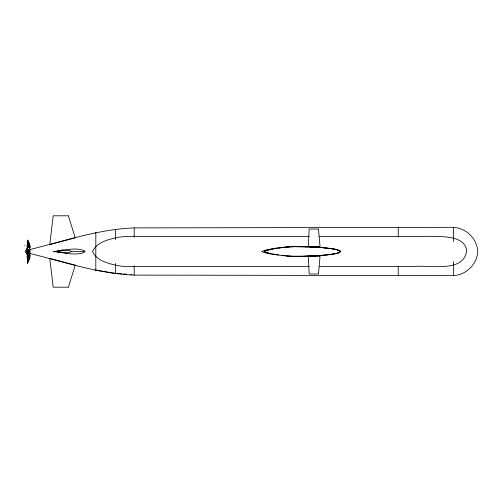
<?xml version="1.0" encoding="UTF-8"?>
<svg xmlns="http://www.w3.org/2000/svg" width="503" height="503" viewBox="0 0 503 503"><rect width="100%" height="100%" fill="white"/><g stroke="black" fill="none" stroke-linecap="round" stroke-linejoin="round"><path stroke-width="0.75" d="M29.62 254.443L29.256 253.474M27.634 240.063L27.502 242.974M27.426 241.377L27.489 242.811M313.187 246.514L308.352 246.508L309.15 229.022L318.066 229.022M27.426 247.841L27.571 249.545M27.627 259.039L27.659 263.409L27.432 262.17M29.633 256.184L29.602 256.561M27.627 256.021L27.634 259.994M27.546 247.187L27.602 249.739M27.401 242.534L27.476 243.257L27.439 242.446M318.493 273.984L320.027 256.492M27.502 257.561L27.426 259.045M27.439 241.189L27.671 240.17L28.149 242M27.024 249.431L27.52 247.325L27.313 248.639M27.495 260.661L27.395 262.006M27.696 259.755L27.634 260.152M27.42 248.734L27.313 249.444M27.407 248.438L27.307 249.488M27.275 249.689L27.508 251.531M27.502 247.709L27.558 247.357M27.225 249.545L27.043 250.444M27.684 259.888L27.81 259.252M27.916 258.712L27.835 259.133M30.004 253.493C64.453 261.975 98.437 273.714 134.194 275.103L453.492 275.625C466.268 274.965 477.045 264.282 477.781 251.5C477.045 238.692 466.256 228.079 453.492 227.325L134.194 227.897C98.437 229.286 64.453 241.025 30.004 249.507M27.52 250.922L27.42 251.387M29.337 258.272L29.231 258.737M27.131 249.425L27.237 248.972M27.407 251.198L27.432 250.871M29.432 252.091L29.231 252.77L29.149 252.462M29.47 258.617L29.231 259.252M55.758 251.475C60.391 251.293 67.823 248.778 71.445 251.55C66.842 254.405 58.901 251.041 53.463 251.55C63.491 252.317 74.714 256.216 84.485 252.255A0.748 0.723 -90 0 0 84.63 252.072L84.705 251.921A6.256 6.042 90 0 0 84.875 251.5A6.237 6.023 -90 0 0 84.705 251.079L84.655 250.972A0.742 0.717 -90 0 0 84.485 250.746C75.343 246.929 63.252 250.632 53.463 251.55M28.904 251.77L28.64 251.475M28.218 251.431L28.401 251.154L27.86 251.626M28.149 251.531L27.916 251.833M28.325 252.758L28.287 252.638A4.533 1.019 43.2 0 1 28.401 252.764L28.784 253.091M27.948 251.789L27.961 251.777A3.703 1.138 -54.6 0 0 27.696 252.179M27.703 258.228L27.502 257.039A4.867 1.113 75.6 0 0 28.118 256.668M27.483 257.115L27.608 257.505M28.42 250.909L27.86 250.67M27.854 253.223L28.225 253.235M28.017 252.751L28.495 252.405M25.741 250.274L25.15 251.5L25.741 252.726M339.047 252.556C341.814 250.048 339.267 253.292 337.312 253.204M338.903 252.669L336.57 253.399A25.936 25.936 0 0 1 334.332 253.908L330.729 254.443M337.255 253.216L330.88 254.424M267.577 250.205L264.811 251.135A2.54 2.54 0 0 0 264.339 251.399L264.327 251.575A2.421 2.421 0 0 0 264.817 251.852L268.451 253.022M267.684 250.173L264.314 251.355L266.873 252.594M269.935 249.614L269.621 249.689A42.177 42.177 0 0 0 268.709 249.909L267.785 250.154L271.482 249.293M270.928 249.4L271.783 249.23M271.601 249.255L275.575 248.52M271.859 249.218L272.242 249.142M275.323 248.576L280.234 247.816M275.908 248.469L276.241 248.413M278.901 248.004L279.234 247.954M279.341 247.954L279.662 247.91M331.263 254.367L334.954 253.808A27.533 27.533 0 0 0 336.746 253.405L339.846 252.299L340.625 251.5L339.871 250.701L337.463 249.79A28.413 28.413 0 0 0 335.023 249.199L330.66 248.551M281.359 247.683L280.102 247.847M331.213 254.373L326.988 254.895M281.007 247.728L280.661 247.772M329.534 254.6L330.66 254.449L330.087 254.524M281.234 247.677L283.239 247.432M329.849 254.556L329.119 254.65M321.518 255.405L328.868 254.681M283.076 247.47L283.906 247.35M283.723 247.394L284.673 247.287M327.956 254.788L325.29 255.078M284.572 247.275L284.956 247.256M284.905 247.243L285.679 247.18M285.578 247.168L287.923 246.948M57.688 250.381L59.109 250.243M285.83 247.162L286.44 247.105M286.917 247.036L287.251 247.004M324.856 255.103L324.36 255.153M287.408 247.011L288.929 246.86M324.196 255.166L302.485 256.335L288.515 256.216L272.343 254.311L265.421 252.896L261.573 251.506L266.521 249.834L276.122 248.086L286.534 246.91L294.595 246.671M325.02 255.103L323.901 255.203M288.257 246.916L288.59 246.885M322.423 255.317L322.046 255.348M288.64 246.904L289.596 246.81M321.857 255.367L319.348 255.568M289.024 246.872L290.558 246.772M319.889 255.53L320.663 255.455M319.826 255.518L318.808 255.606M318.267 255.643L318.946 255.574M317.179 255.706L318.487 255.606M317.777 255.656L318.254 255.625M61.159 250.085L63.548 250.004M317.286 255.681L315.01 255.832M290.269 246.766L291.099 246.74A40.932 40.932 0 0 1 292.161 246.696L293.186 246.677M315.463 255.788L314.469 255.864M314.897 255.82L313.929 255.889M290.602 246.74L293.84 246.646M314.318 255.851L313.382 255.92M312.772 255.926L311.759 255.996M312.3 255.97L313.099 255.914M311.212 256.021L312.111 255.958M310.672 256.04L311.42 255.989M310.691 256.021L307.32 256.14M310.313 256.033L307.792 256.128M306.824 256.153L307.421 256.159M306.88 256.178L302.529 256.272M306.333 256.19L304.164 256.241M303.076 256.266L303.617 256.253M301.448 256.291L302.705 256.247M299.637 256.291L301.743 256.26M300.36 256.304L292.161 256.304A40.932 40.932 0 0 1 291.099 256.26L289.42 256.153M298.732 256.323L295.468 256.354M293.463 246.64L294.381 246.646M320.027 246.508L318.493 229.022M294.029 246.64L305.063 246.797M68.201 215.8L53.199 215.8L49.753 244.634L75.23 237.806L68.383 215.8M309.276 236.391L151.937 236.391C140.576 236.743 129.101 235.536 117.821 237.359C108.535 239.422 96.865 241.981 92.565 251.5C96.658 260.736 107.875 263.346 116.834 265.465C126.75 267.389 136.891 266.339 146.914 266.609L309.276 266.609M319.204 236.391L407.355 236.391C419.647 236.674 431.976 235.85 444.243 236.806C453.102 237.51 464.854 239.642 466.671 250.142C464.476 273.745 428.751 264.408 413.026 266.609L319.204 266.609M317.55 246.508L319.738 246.508L308.352 246.508M71.464 251.5L84.881 251.5M319.738 256.492L308.352 256.492L309.15 273.984L318.204 273.984M68.201 287.2L53.199 287.2L49.753 258.366L75.23 265.194L68.383 287.2M294.595 246.64L295.468 246.671M294.928 256.354L292.161 256.323M295.16 246.64L301.932 246.728M296.009 246.652L296.55 246.652M296.852 246.652L298.543 246.671M299.637 246.709L302.705 246.753M303.076 246.734L302.529 246.728L304.359 246.784M304.196 246.772L305.705 246.816M304.761 246.791L305.793 246.791M305.327 246.803L308.251 246.891M305.893 246.816L306.824 246.847M306.459 246.835L307.32 246.86M307.019 246.847L307.792 246.872M307.962 246.86L309.112 246.923M308.502 246.879L309.527 246.935M309.043 246.898L309.923 246.954M310.313 246.967L310.691 246.979M309.59 246.916L310.408 246.973M291.589 256.304L290.74 256.266M310.672 246.96L311.539 247.017M310.131 246.935L312.111 247.042L311.212 246.979M311.759 247.004L312.665 247.067M312.3 247.03L313.231 247.092M312.445 247.055L313.797 247.124M313.413 247.105L314.362 247.149M66.71 253.757L65.698 253.701M314.023 247.136L317.186 247.306M314.469 247.136L322.819 247.709L321.518 247.595M317.041 247.3L318.946 247.426M290.558 256.228L290.068 256.203M318.801 247.394L319.606 247.47M121.663 273.795L115.401 273.362L95.822 270.117M123.229 273.902L126.36 274.116M130.277 274.393L131.843 274.5M320.248 247.514L319.342 247.432M289.885 256.209L289.219 256.14M319.889 247.47L320.663 247.545M320.971 247.551L321.857 247.633M289.319 256.172L288.64 256.096M289.03 256.146L288.1 256.046M322.599 247.683L323.379 247.759M322.976 247.728L323.945 247.803M323.504 247.772L330.087 248.476M323.14 247.728L323.68 247.772M288.181 256.077L287.578 256.002M58.838 252.77L57.688 252.657M324.026 247.816L324.36 247.847M287.615 256.027L287.244 255.97M324.221 247.822L325.064 247.904M324.756 247.872L325.296 247.922M287.081 255.958L286.597 255.914M325.177 247.922L330.716 248.557M326.548 248.061L327.126 248.124M284.817 255.731L285.679 255.82M327.547 248.168L334.325 249.092A26.037 26.037 0 0 1 336.57 249.601L340.229 251.274L337.469 249.84L330.88 248.576M284.396 255.681L284.78 255.744M283.855 255.625L284.214 255.681M283.082 255.549L282.076 255.411M281.957 255.411L281.479 255.335M278.568 254.952L277.486 254.769M277.442 254.782L276.901 254.681M276.424 254.606L275.594 254.468M275.198 254.411L274.701 254.317M274.072 254.216L273.682 254.134M273.601 254.116L273.11 254.028M272.871 253.977L272.551 253.921M271.934 253.795L271.406 253.688M270.727 253.556L270.061 253.399M269.922 253.374L269.457 253.267M269.394 253.248L267.351 252.732M267.47 252.77L267.03 252.638M27.564 249.658L28.162 250.695M27.684 251.783L28.401 252.569M27.495 252.808L27.546 254.311M28.262 252.613L28.149 252.273M28.665 250.117L28.96 250.532M28.181 252.525L27.841 252.078M29.47 254.317L29.136 253.619M27.483 253.839L27.118 251.437M27.25 252.512L27.036 251.613M27.024 253.531L27.546 256.209M27.596 259.969L27.407 259.24M27.2 253.55L27.043 253.267M28.96 252.204L28.64 252.299A4.533 3.364 84.8 0 1 28.47 252.443M29.231 243.182L29.47 244.188M29.231 246.778L29.47 247.891M27.615 257.53L27.69 258.127M29.199 253.914L29.363 254.744M27.112 253.053L27.52 255.675M27.615 249.828L27.646 250.18M27.634 247.35L27.671 247.633M27.432 242.83L27.627 244.804M29.602 245.131L29.633 245.508M453.492 227.325L453.492 241.484M453.492 261.516L453.492 275.675M398.238 227.325L398.238 237.014M398.238 265.986L398.238 275.675M134.194 227.846L134.194 237.322M134.194 265.678L134.194 275.154M115.401 229.418L115.401 239.56M115.401 263.44L115.401 273.582M95.822 232.405L95.822 270.595M30.004 253.512L30.004 249.488A8.903 3.54 64.3 0 1 29.482 251.192M26.797 249.488L26.797 253.512M29.394 246.181A4.879 1.119 -72.7 0 1 29.463 246.615M29.985 245.992A8.903 2.672 -60.1 0 1 29.922 247.677M28.111 249.941A13.015 2.697 -59.1 0 1 28.105 250.104M27.571 250.852A3.703 2.308 -82.4 0 1 27.828 250.481M27.828 254.342A8.96 2.087 -66.8 0 1 27.967 254.568M27.747 254.858A4.867 0.905 -73.6 0 1 28.174 256.172M27.219 256.348A5.571 0.71 -78.4 0 1 27.131 257.165M27.231 255.474A9.658 2.119 -70.4 0 1 27.225 255.845M27.64 240.805A4.162 0.861 84.5 0 1 28.124 241.22M28.174 241.012A6.69 1.012 79.3 0 1 29.224 243.54M29.312 244.383A4.879 1.805 -89.9 0 1 29.419 245.25M30.029 245.439A8.903 4.98 -85.7 0 1 29.746 248.425M28.061 246.879A13.015 6.797 -79.8 0 1 27.992 247.665M28.13 245.646A8.96 3.81 -81 0 1 28.086 246.822M27.684 242.547A4.867 1.515 -82.8 0 1 28.199 245.401M27.546 249.815A3.703 1.735 61.4 0 1 27.747 249.777M27.288 244.854A4.062 0.333 87 0 1 27.351 245.621M27.269 245.194A5.571 1.239 -85.3 0 1 27.263 246.237M27.187 246.307A9.658 3.552 -81.3 0 1 27.099 247.413M28.118 261.956A4.162 0.61 -79.9 0 1 27.835 262.799M29.199 258.379A6.69 0.377 -76.6 0 1 28.338 261.617M29.4 256.637A4.879 1.628 -80.3 0 1 29.275 257.53M29.683 253.393A8.903 4.728 -77.3 0 1 30.023 255.964M27.916 255.405A13.015 6.979 -83.9 0 1 28.023 256.335M28.036 256.253A8.96 3.986 -86.4 0 1 28.118 257.417M28.149 257.14A4.867 1.616 -88.3 0 1 27.816 261.516M27.615 253.229A3.703 0.887 -53 0 1 27.357 253.361M27.269 257.819A5.571 1.308 -88.6 0 1 27.256 258.932M27.143 256.505A9.658 3.798 -88 0 1 27.212 257.618M28.891 250.676A2.421 1.113 89.9 0 1 28.992 250.915M29.306 247.539A6.69 0.333 76.5 0 1 27.703 240.434M29.212 247.652A4.879 1.132 72.7 0 1 29.356 248.425M27.973 247.338A13.015 5.778 69.5 0 1 27.847 248.004M28.08 246.633A8.96 3.37 74.8 0 1 27.967 247.489M27.967 242.911A4.867 1.402 79.8 0 1 28.023 247.048M27.219 244.357A5.571 1.119 82.7 0 1 27.269 245.382M27.225 245.703A9.658 3.282 77.7 0 1 27.181 246.633M28.13 259.598A4.162 0.943 89.7 0 1 27.539 258.775M29.231 259.026A6.69 1.446 -84.1 0 1 28.124 259.699M29.438 257.662A4.879 1.622 80.1 0 1 29.344 258.36M29.74 254.832A8.903 4.244 70.1 0 1 30.023 257.945M28.03 254.235A13.015 5.269 66.6 0 1 28.093 255.04M28.124 255.26A8.96 2.88 70.7 0 1 28.118 256.115M27.797 253.003A3.703 2.245 -77.1 0 1 27.539 252.758M27.395 255.002A4.062 0.39 -89.4 0 1 27.344 255.713M27.219 254.575A5.571 0.918 80.2 0 1 27.269 255.423M27.017 253.738A9.658 2.609 72.7 0 1 27.137 254.663M27.872 251.877A3.703 1.911 64.9 0 1 27.615 251.443M26.634 248.312A9.658 0.541 67 0 1 26.728 248.576M29.249 253.625A4.879 0.327 63.8 0 1 29.029 253.261M29.199 252.563A6.69 1.037 79.4 0 1 28.407 249.683M28.162 251.456A4.162 0.484 81.7 0 1 27.414 247.048M28.803 252.229A2.421 0.692 67.8 0 1 28.904 252.493M28.445 251.299A4.533 3.15 68.2 0 1 28.564 251.525M24.974 245.816A13.015 0.409 57.1 0 1 24.798 245.565"/></g></svg>
